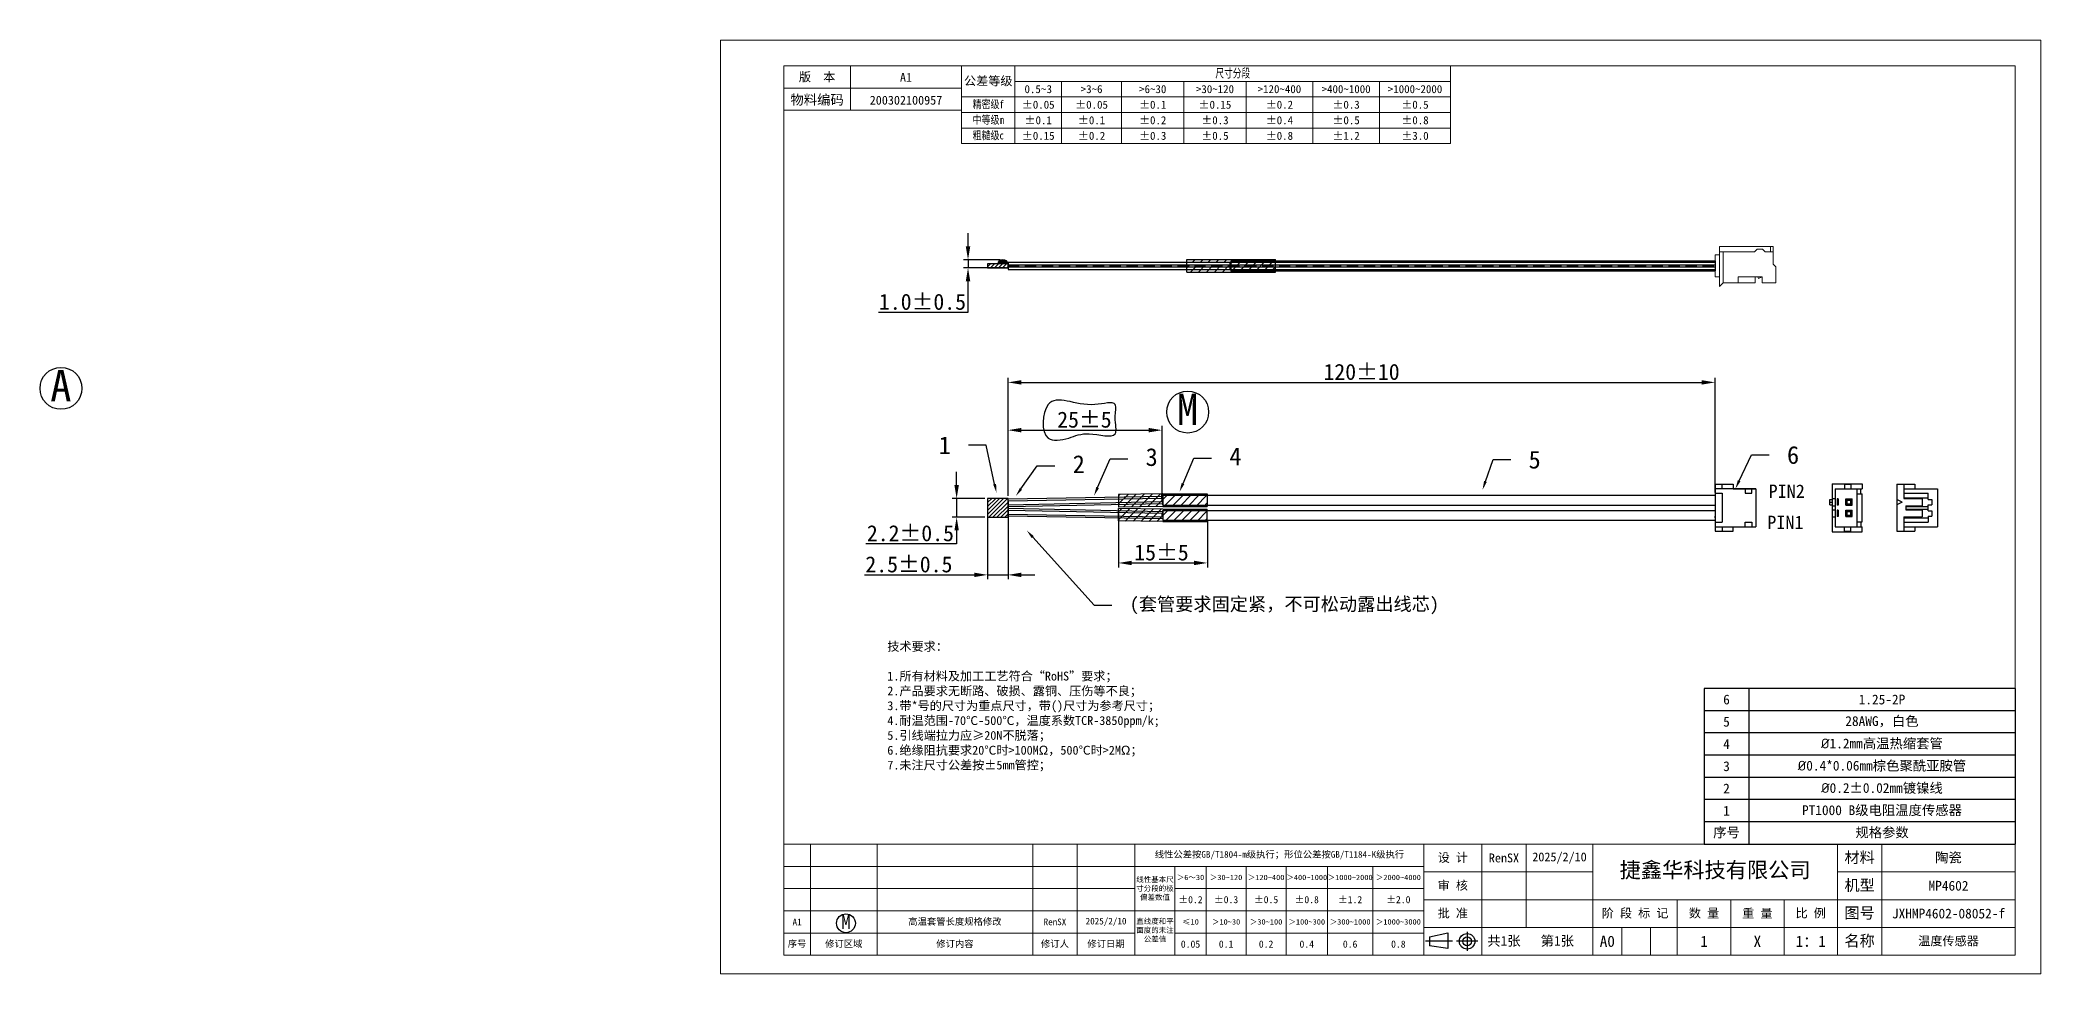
# Model space of a CAD drawing. Header units: millimetres. Extents: x -77 to 148, y 1 to 106.
import ezdxf
from ezdxf import colors
from ezdxf.entities.mleader import LeaderData, LeaderLine
from ezdxf.math import Vec2, Vec3

# ---------------------------------------------------------------- set-up
doc = ezdxf.new("R2010")
doc.units = ezdxf.units.MM
doc.header["$PDSIZE"] = -1
doc.linetypes.add('CENTERX2', pattern=[20.32, 12.7, -2.54, 2.54, -2.54])
doc.linetypes.add('HIDDEN', pattern=[1.905, 1.27, -0.635])
for name, color, linetype in [('中心线', 6, 'CENTERX2'), ('几何体', 7, 'Continuous'), ('多转折引线', 7, 'Continuous'), ('注释', 4, 'Continuous'), ('用户-虚线', 2, 'Continuous'), ('草图直线', 7, 'Continuous'), ('隐藏线', 2, 'HIDDEN')]:
    doc.layers.add(name, color=color, linetype=linetype)
doc.styles.add('SLDTEXTSTYLE0', font='', dxfattribs={"bigfont": 'bigfont'})
doc.styles.add('SLDTEXTSTYLE2', font='')
doc.styles.get("Standard").update_dxf_attribs({"font": ''})
doc.styles.get('SLDTEXTSTYLE0').set_extended_font_data('仿宋')
doc.styles.get('SLDTEXTSTYLE2').set_extended_font_data('仿宋')
doc.styles.get('Standard').set_extended_font_data('SimSun')
doc.dimstyles.new('ISO-25', dxfattribs={"dimtxt": 1.8, "dimasz": 1.5, "dimexe": 0.5, "dimexo": 0.3, "dimgap": 0.2, "dimtad": 1, "dimtoh": 1, "dimdsep": 46, "dimtxsty": 'Standard', "dimcen": 2.5, "dimadec": 0, "dimazin": 0, "dimtfac": 1, "dimtmove": 0, "dimatfit": 3, "dimfxl": 1, "dimarcsym": 0})

# ---------------------------------------------------------------- blocks, each defined once
blk = doc.blocks.new('*D44')
at = {"layer": 'Defpoints', "color": 0, "transparency": 16777216}
for p in [(30.01, 54.72), (32.31, 54.72), (32.31, 46.12)]:
    blk.add_point(p, dxfattribs=at)
at = {"layer": '多转折引线', "color": 0, "lineweight": -2, "transparency": 16777216}
for p, q in [((30.01, 54.42), (30.01, 45.62)), ((32.31, 54.42), (32.31, 45.62)), ((16.16, 46.12), (26.37, 46.12)), ((26.37, 46.12), (28.51, 46.12)), ((30.01, 46.12), (32.31, 46.12)), ((33.81, 46.12), (35.31, 46.12))]:
    blk.add_line(p, q, dxfattribs=at)
at = {"layer": '多转折引线', "color": 0, "transparency": 16777216}
for points in [[(28.51, 45.87), (28.51, 46.37), (30.01, 46.12)], [(33.81, 46.37), (33.81, 45.87), (32.31, 46.12)]]:
    blk.add_solid(points, dxfattribs=at)
at = {"layer": '多转折引线', "color": 0, "transparency": 16777216, "insert": (21.16, 47.29), "char_height": 1.8, "attachment_point": 5}
blk.add_mtext('2.5%%P0.5', dxfattribs=at)
blk = doc.blocks.new('*D45')
at = {"layer": 'Defpoints', "color": 0, "transparency": 16777216}
for p in [(30.01, 54.72), (26.53, 52.62), (30.01, 52.62)]:
    blk.add_point(p, dxfattribs=at)
at = {"layer": '多转折引线', "color": 0, "lineweight": -2, "transparency": 16777216}
for p, q in [((26.53, 56.22), (26.53, 57.72)), ((29.71, 54.72), (26.03, 54.72)), ((26.53, 54.72), (26.53, 52.62)), ((29.71, 52.62), (26.03, 52.62)), ((26.53, 49.62), (16.33, 49.62)), ((26.53, 51.12), (26.53, 49.62))]:
    blk.add_line(p, q, dxfattribs=at)
at = {"layer": '多转折引线', "color": 0, "transparency": 16777216}
for points in [[(26.28, 56.22), (26.78, 56.22), (26.53, 54.72)], [(26.78, 51.12), (26.28, 51.12), (26.53, 52.62)]]:
    blk.add_solid(points, dxfattribs=at)
at = {"layer": '多转折引线', "color": 0, "transparency": 16777216, "insert": (21.33, 50.79), "char_height": 1.8, "attachment_point": 5}
blk.add_mtext('2.2%%P0.5', dxfattribs=at)
blk = doc.blocks.new('*D46')
at = {"layer": 'Defpoints', "color": 0, "transparency": 16777216}
for p in [(31.73, 81.54), (27.81, 80.64), (32.31, 80.64)]:
    blk.add_point(p, dxfattribs=at)
at = {"layer": '多转折引线', "color": 0, "lineweight": -2, "transparency": 16777216}
for p, q in [((27.81, 83.04), (27.81, 84.54)), ((31.43, 81.54), (27.31, 81.54)), ((27.81, 81.54), (27.81, 80.64)), ((32.01, 80.64), (27.31, 80.64)), ((27.81, 75.64), (27.81, 79.14)), ((17.76, 75.64), (27.81, 75.64))]:
    blk.add_line(p, q, dxfattribs=at)
at = {"layer": '多转折引线', "color": 0, "transparency": 16777216}
for points in [[(27.56, 83.04), (28.06, 83.04), (27.81, 81.54)], [(28.06, 79.14), (27.56, 79.14), (27.81, 80.64)]]:
    blk.add_solid(points, dxfattribs=at)
at = {"layer": '多转折引线', "color": 0, "transparency": 16777216, "insert": (22.69, 76.81), "char_height": 1.8, "attachment_point": 5}
blk.add_mtext('1.0%%P0.5', dxfattribs=at)
blk = doc.blocks.new('*D43')
at = {"layer": 'Defpoints', "color": 0, "transparency": 16777216}
for p in [(49.63, 62.39), (32.31, 54.72), (49.63, 54.72)]:
    blk.add_point(p, dxfattribs=at)
at = {"layer": '多转折引线', "color": 0, "lineweight": -2, "transparency": 16777216}
for p, q in [((32.31, 55.02), (32.31, 62.89)), ((33.81, 62.39), (48.13, 62.39)), ((49.63, 55.02), (49.63, 62.89))]:
    blk.add_line(p, q, dxfattribs=at)
at = {"layer": '多转折引线', "color": 0, "transparency": 16777216}
for points in [[(33.81, 62.64), (33.81, 62.14), (32.31, 62.39)], [(48.13, 62.64), (48.13, 62.14), (49.63, 62.39)]]:
    blk.add_solid(points, dxfattribs=at)
at = {"layer": '多转折引线', "color": 0, "transparency": 16777216, "insert": (40.9, 63.56), "char_height": 1.8, "attachment_point": 5}
blk.add_mtext('25%%P5', dxfattribs=at)
blk = doc.blocks.new('*D47')
at = {"layer": 'Defpoints', "color": 0, "transparency": 16777216}
for p in [(44.73, 53.32), (54.73, 52.49), (54.73, 47.46)]:
    blk.add_point(p, dxfattribs=at)
at = {"layer": '多转折引线', "color": 0, "lineweight": -2, "transparency": 16777216}
for p, q in [((44.73, 53.02), (44.73, 46.96)), ((54.73, 52.19), (54.73, 46.96)), ((46.23, 47.46), (53.23, 47.46))]:
    blk.add_line(p, q, dxfattribs=at)
at = {"layer": '多转折引线', "color": 0, "transparency": 16777216}
for points in [[(46.23, 47.71), (46.23, 47.21), (44.73, 47.46)], [(53.23, 47.71), (53.23, 47.21), (54.73, 47.46)]]:
    blk.add_solid(points, dxfattribs=at)
at = {"layer": '多转折引线', "color": 0, "transparency": 16777216, "insert": (49.57, 48.63), "char_height": 1.8, "attachment_point": 5}
blk.add_mtext('15%%P5', dxfattribs=at)
blk = doc.blocks.new('*D48')
at = {"layer": 'Defpoints', "color": 0, "transparency": 16777216}
for p in [(111.83, 67.76), (32.31, 54.72), (111.83, 55.07)]:
    blk.add_point(p, dxfattribs=at)
at = {"layer": '多转折引线', "color": 0, "lineweight": -2, "transparency": 16777216}
for p, q in [((32.31, 55.02), (32.31, 68.26)), ((33.81, 67.76), (110.33, 67.76)), ((111.83, 55.37), (111.83, 68.26))]:
    blk.add_line(p, q, dxfattribs=at)
at = {"layer": '多转折引线', "color": 0, "transparency": 16777216}
for points in [[(33.81, 68.01), (33.81, 67.51), (32.31, 67.76)], [(110.33, 67.51), (110.33, 68.01), (111.83, 67.76)]]:
    blk.add_solid(points, dxfattribs=at)
at = {"layer": '多转折引线', "color": 0, "transparency": 16777216, "insert": (72.07, 68.93), "char_height": 1.8, "attachment_point": 5}
blk.add_mtext('120%%P10', dxfattribs=at)

msp = doc.modelspace()

# ---------------------------------------------------------------- hatches: boundary and pattern name
at = {"layer": '多转折引线'}
h = msp.add_hatch(dxfattribs=at)
h.set_pattern_fill('ANSI31', color=256, scale=0.1)
h.paths.add_polyline_path([(32.31, 54.718), (30.01, 54.718), (30.01, 52.618), (32.31, 52.618)])
h.paths.add_polyline_path([(32.31, 81.091), (30.01, 81.091), (30.01, 80.641), (32.31, 80.641)])
h = msp.add_hatch(color=256, dxfattribs=at)
h.dxf.hatch_style = 1
edge = h.paths.add_edge_path()
edge.add_ellipse((31.735, 81.091), major_axis=(-0.575, 0), ratio=0.7826087, start_angle=180, end_angle=360)
edge.add_line((31.16, 81.091), (32.31, 81.091))
h = msp.add_hatch(dxfattribs=at)
h.set_pattern_fill('ANSI31', color=256, scale=0.2)
h.set_pattern_definition([(45, (3.5201, 3.9056), (-0.449013, 0.449013), [])])
h.paths.add_polyline_path([(57.31, 81.266), (52.41, 81.266), (52.41, 80.966), (57.31, 80.966)], flags=0)
h.paths.add_polyline_path([(57.31, 81.266), (52.41, 81.266), (52.41, 80.966), (57.31, 80.966)], flags=0)
h.paths.add_polyline_path([(57.41, 81.416), (62.41, 81.416), (62.41, 81.566), (52.41, 81.566), (52.41, 80.966), (57.41, 80.966)])
h.paths.add_polyline_path([(57.31, 81.266), (52.41, 81.266), (52.41, 80.966), (57.31, 80.966)], flags=16)
h.paths.add_polyline_path([(62.41, 81.266), (57.41, 81.266), (57.41, 80.966), (62.41, 80.966)], flags=17)
h.paths.add_polyline_path([(57.31, 80.866), (52.41, 80.866), (52.41, 80.766), (57.31, 80.766)])
h.paths.add_polyline_path([(62.41, 80.866), (57.41, 80.866), (57.41, 80.766), (62.41, 80.766)])
h.paths.add_polyline_path([(62.41, 80.766), (57.41, 80.766), (57.41, 80.466), (62.41, 80.466)], flags=17)
h.paths.add_polyline_path([(57.31, 80.766), (52.41, 80.766), (52.41, 80.466), (57.31, 80.466)], flags=17)
h.paths.add_polyline_path([(57.41, 80.766), (57.31, 80.766), (57.31, 80.466), (52.41, 80.466), (52.41, 80.166), (62.41, 80.166), (62.41, 80.316), (57.41, 80.316)])
h.paths.add_polyline_path([(57.31, 80.966), (52.41, 80.966), (52.41, 80.866), (57.31, 80.866)])
h.paths.add_polyline_path([(62.41, 80.966), (57.41, 80.966), (57.41, 80.866), (62.41, 80.866)])
h.paths.add_polyline_path([(62.41, 80.466), (57.41, 80.466), (57.41, 80.316), (62.41, 80.316)], flags=17)
h.paths.add_polyline_path([(62.41, 81.416), (57.41, 81.416), (57.41, 81.266), (62.41, 81.266)], flags=17)
h = msp.add_hatch(dxfattribs=at)
h.set_pattern_fill('ANSI31', color=256, scale=0.2)
h.set_pattern_definition([(45, (-306.1012, -11.1644), (-0.4490128, 0.4490128), [])])
h.paths.add_polyline_path([(49.725, 53.217), (44.725, 53.287), (44.725, 53.087), (49.625, 53.018), (49.625, 52.818), (49.725, 52.818)])
h.paths.add_polyline_path([(49.725, 55.068), (54.725, 55.068), (54.725, 55.219), (49.722, 55.219), (44.725, 55.159), (44.725, 54.859), (49.725, 54.919)])
h.paths.add_polyline_path([(49.725, 54.919), (44.725, 54.859), (44.725, 54.659), (49.625, 54.718), (49.625, 54.518), (49.725, 54.518)])
h.paths.add_polyline_path([(49.625, 54.718), (44.725, 54.659), (44.725, 54.249), (49.625, 54.318)])
h.paths.add_polyline_path([(49.725, 54.518), (49.625, 54.518), (49.625, 54.318), (44.725, 54.249), (44.725, 54.049), (49.725, 54.119)])
h.paths.add_polyline_path([(54.725, 53.517), (49.73, 53.517), (44.725, 53.587), (44.725, 53.287), (49.725, 53.217), (49.725, 53.368), (54.725, 53.368)])
h.paths.add_polyline_path([(54.725, 55.068), (49.725, 55.068), (49.725, 54.919), (49.725, 53.968), (54.725, 53.968)])
h.paths.add_polyline_path([(54.725, 53.968), (49.725, 53.968), (49.725, 54.119), (44.725, 54.049), (44.725, 53.749), (49.73, 53.819), (54.725, 53.819)])
h.paths.add_polyline_path([(54.725, 53.368), (49.725, 53.368), (49.725, 53.217), (49.725, 52.268), (54.725, 52.268)])
h.paths.add_polyline_path([(54.725, 52.268), (49.725, 52.268), (49.725, 52.417), (44.725, 52.477), (44.725, 52.177), (49.722, 52.117), (54.725, 52.117)])
h.paths.add_polyline_path([(49.725, 52.818), (49.625, 52.818), (49.625, 52.618), (44.725, 52.677), (44.725, 52.477), (49.725, 52.417)])
h.paths.add_polyline_path([(49.625, 53.018), (44.725, 53.087), (44.725, 52.677), (49.625, 52.618), (49.625, 52.818)])

# ---------------------------------------------------------------- linework, layer by layer
at = {"lineweight": -3}
for p, q in [((111.83, 56.31), (112.643, 56.31)), ((111.83, 56.31), (111.83, 51.026)), ((112.643, 56.31), (113.862, 56.31)), ((112.643, 55.802), (112.643, 56.31)), ((113.862, 56.31), (113.862, 55.802)), ((124.999, 56.361), (124.999, 53.033)), ((124.999, 56.361), (128.377, 56.361)), ((126.391, 56.31), (126.391, 55.802)), ((126.391, 56.31), (127.103, 56.31)), ((127.103, 56.31), (127.103, 55.802)), ((128.377, 56.361), (128.377, 55.802)), ((132.26, 56.31), (133.073, 56.31)), ((133.073, 56.31), (134.292, 56.31)), ((133.073, 56.31), (133.073, 54.71)), ((134.292, 56.31), (134.292, 55.802)), ((116.402, 55.802), (111.83, 55.802)), ((111.83, 55.294), (112.643, 55.294)), ((112.643, 55.294), (112.643, 52.042)), ((113.862, 55.802), (116.402, 55.802)), ((115.222, 55.802), (115.222, 55.294)), ((115.222, 55.294), (115.972, 55.294)), ((115.972, 55.294), (115.972, 55.802)), ((116.402, 55.802), (116.402, 51.534)), ((124.745, 53.999), (124.745, 54.608)), ((124.745, 54.608), (124.999, 54.608)), ((124.745, 54.303), (124.999, 54.303)), ((124.999, 54.71), (125.355, 54.71)), ((125.355, 55.802), (125.355, 53.033)), ((125.355, 55.802), (128.377, 55.802)), ((125.659, 54.659), (125.558, 54.659)), ((125.558, 54.659), (125.558, 53.948)), ((125.659, 54.659), (125.659, 53.948)), ((126.548, 53.948), (126.548, 54.659)), ((126.548, 54.659), (127.26, 54.659)), ((126.701, 54.507), (126.548, 54.659)), ((126.701, 54.1), (126.548, 53.948)), ((126.701, 54.507), (127.107, 54.507)), ((126.701, 54.1), (126.701, 54.507)), ((126.701, 54.1), (127.107, 54.1)), ((127.107, 54.507), (127.26, 54.659)), ((127.107, 54.1), (127.107, 54.507)), ((127.107, 54.1), (127.26, 53.948)), ((127.26, 53.948), (127.26, 54.659)), ((127.818, 53.033), (127.818, 55.802)), ((127.818, 55.243), (128.377, 55.243)), ((128.21, 55.243), (128.21, 55.802)), ((128.377, 53.033), (128.377, 55.243)), ((132.869, 54.303), (132.26, 54.608)), ((132.869, 54.303), (132.26, 53.999)), ((133.073, 55.802), (136.832, 55.802)), ((133.073, 55.294), (135.816, 55.294)), ((133.073, 54.786), (135.816, 54.786)), ((133.073, 54.71), (135.105, 54.71)), ((135.105, 54.71), (135.105, 53.897)), ((135.816, 54.608), (135.816, 55.294)), ((135.816, 54.608), (136.222, 54.608)), ((136.222, 54.608), (136.222, 53.999)), ((111.83, 52.042), (112.643, 52.042)), ((115.222, 52.042), (115.972, 52.042)), ((115.222, 51.534), (115.222, 52.042)), ((115.972, 52.042), (115.972, 51.534)), ((124.745, 53.999), (124.999, 53.999)), ((124.999, 53.897), (125.355, 53.897)), ((124.999, 53.44), (125.355, 53.44)), ((124.999, 53.033), (124.999, 50.976)), ((124.999, 52.627), (125.355, 52.627)), ((125.355, 53.033), (125.355, 51.535)), ((125.659, 53.948), (125.558, 53.948)), ((125.558, 53.389), (125.558, 53.033)), ((125.659, 53.389), (125.558, 53.389)), ((125.558, 53.033), (125.558, 52.678)), ((125.659, 52.678), (125.558, 52.678)), ((125.659, 53.389), (125.659, 53.033)), ((125.659, 53.033), (125.659, 52.678)), ((126.548, 53.948), (127.26, 53.948)), ((126.701, 53.237), (126.548, 53.389)), ((126.548, 53.389), (127.26, 53.389)), ((126.548, 53.033), (126.548, 53.389)), ((126.548, 52.678), (126.548, 53.033)), ((126.701, 52.83), (126.548, 52.678)), ((126.548, 52.678), (127.26, 52.678)), ((126.701, 53.033), (126.701, 53.237)), ((126.701, 53.237), (127.107, 53.237)), ((126.701, 52.83), (126.701, 53.033)), ((126.701, 52.83), (127.107, 52.83)), ((127.107, 53.237), (127.26, 53.389)), ((127.107, 53.033), (127.107, 53.237)), ((127.107, 52.83), (127.107, 53.033)), ((127.107, 52.83), (127.26, 52.678)), ((127.26, 53.033), (127.26, 53.389)), ((127.26, 52.678), (127.26, 53.033)), ((127.818, 51.535), (127.818, 53.033)), ((127.818, 52.094), (128.377, 52.094)), ((128.21, 52.094), (128.21, 51.535)), ((128.377, 52.094), (128.377, 53.033)), ((132.26, 53.033), (132.26, 51.027)), ((133.073, 52.627), (133.073, 51.027)), ((133.073, 52.627), (135.105, 52.627)), ((133.073, 52.551), (135.816, 52.551)), ((133.073, 52.043), (135.816, 52.043)), ((133.276, 53.897), (135.105, 53.897)), ((133.276, 53.897), (133.276, 53.44)), ((133.276, 53.821), (135.816, 53.821)), ((133.276, 53.516), (135.816, 53.516)), ((133.276, 53.44), (135.105, 53.44)), ((135.105, 53.44), (135.105, 53.033)), ((135.105, 53.033), (135.105, 52.627)), ((135.816, 53.999), (136.222, 53.999)), ((135.816, 53.338), (135.816, 53.999)), ((135.816, 53.338), (136.222, 53.338)), ((135.816, 52.729), (135.816, 52.043)), ((135.816, 52.729), (136.222, 52.729)), ((136.222, 53.338), (136.222, 53.033)), ((136.222, 53.033), (136.222, 52.729)), ((136.832, 53.033), (136.832, 51.535)), ((111.83, 51.534), (116.402, 51.534)), ((111.83, 51.026), (112.643, 51.026)), ((112.643, 51.534), (112.643, 51.026)), ((112.643, 51.026), (113.862, 51.026)), ((113.862, 51.026), (113.862, 51.534)), ((124.999, 50.976), (128.377, 50.976)), ((125.355, 51.535), (128.377, 51.535)), ((126.391, 51.027), (126.391, 51.535)), ((126.391, 51.027), (127.103, 51.027)), ((127.103, 51.027), (127.103, 51.535)), ((128.377, 50.976), (128.377, 51.535)), ((132.26, 51.027), (133.073, 51.027)), ((133.073, 51.535), (136.832, 51.535)), ((133.073, 51.027), (134.292, 51.027)), ((134.292, 51.535), (134.292, 51.027))]:
    msp.add_line(p, q, dxfattribs=at)
at = {"color": 0, "lineweight": -3}
for p, q in [((132.26, 56.31), (132.26, 53.033)), ((136.832, 55.802), (136.832, 53.033))]:
    msp.add_line(p, q, dxfattribs=at)
at = {"color": 18, "lineweight": 20, "true_color": 0x030000}
for p, q in [((46.586, 15.851), (7.086, 15.851)), ((10.086, 15.851), (10.086, 3.351)), ((17.586, 15.851), (17.586, 3.351)), ((35.086, 15.851), (35.086, 3.351)), ((40.086, 15.851), (40.086, 3.351)), ((46.586, 15.851), (79.086, 15.851)), ((7.086, 15.351), (7.086, 3.351)), ((46.586, 13.351), (79.086, 13.351)), ((51.086, 10.851), (79.086, 10.851)), ((46.586, 8.351), (79.086, 8.351)), ((51.086, 5.851), (79.086, 5.851)), ((7.086, 3.351), (47.086, 3.351)), ((46.586, 3.351), (79.086, 3.351))]:
    msp.add_line(p, q, dxfattribs=at)
at = {"layer": '中心线'}
for p, q in [((82.281, 4.922), (79.279, 4.922)), ((85.156, 4.922), (82.74, 4.922)), ((83.948, 5.972), (83.948, 3.836))]:
    msp.add_line(p, q, dxfattribs=at)
at = {"layer": '几何体', "lineweight": 0}
for p, q in [((111.83, 82.091), (111.83, 79.641)), ((112.33, 82.091), (111.83, 82.091)), ((112.33, 83.041), (118.08, 83.041)), ((112.33, 82.441), (112.33, 83.041)), ((112.33, 82.091), (112.33, 82.441)), ((112.33, 82.441), (112.73, 82.441)), ((112.33, 79.641), (112.33, 82.091)), ((112.73, 78.941), (112.73, 82.441)), ((112.73, 82.441), (116.28, 82.441)), ((116.58, 82.741), (116.28, 82.441)), ((117.18, 82.741), (116.58, 82.741)), ((117.48, 82.441), (117.18, 82.741)), ((117.48, 82.441), (118.38, 82.441)), ((118.08, 82.441), (118.08, 83.041)), ((118.08, 83.041), (118.38, 83.041)), ((118.38, 82.441), (118.38, 83.041)), ((118.38, 82.441), (118.38, 81.041)), ((118.38, 81.041), (118.68, 80.741)), ((111.83, 79.641), (112.33, 79.641)), ((112.33, 78.541), (112.33, 79.641)), ((112.73, 78.941), (112.33, 78.541)), ((114.43, 78.941), (112.73, 78.941)), ((117.13, 79.641), (114.43, 79.641)), ((114.43, 79.641), (114.43, 78.941)), ((116.33, 78.941), (114.43, 78.941)), ((116.33, 79.641), (116.33, 78.941)), ((116.707, 79.456), (116.63, 79.641)), ((117.13, 79.634), (116.707, 79.456)), ((117.13, 78.941), (117.13, 79.641)), ((118.68, 78.941), (117.13, 78.941)), ((118.68, 80.741), (118.68, 78.941))]:
    msp.add_line(p, q, dxfattribs=at)
at = {"layer": '多转折引线'}
for p, q in [((32.31, 81.091), (30.01, 81.091)), ((32.31, 81.266), (32.31, 80.466)), ((32.31, 81.266), (57.31, 81.266)), ((52.41, 80.166), (52.41, 81.566)), ((52.41, 81.566), (62.41, 81.566)), ((57.31, 80.466), (57.31, 81.266)), ((57.41, 81.416), (111.83, 81.416)), ((57.41, 80.316), (57.41, 81.416)), ((57.41, 81.266), (111.83, 81.266)), ((62.41, 80.166), (62.41, 81.566)), ((111.83, 81.416), (111.83, 80.316)), ((32.31, 80.966), (111.83, 80.966)), ((32.31, 80.766), (111.83, 80.766)), ((32.31, 80.466), (57.31, 80.466)), ((52.41, 80.166), (62.41, 80.166)), ((57.41, 80.466), (111.83, 80.466)), ((57.41, 80.316), (111.83, 80.316)), ((49.725, 54.919), (32.308, 54.618)), ((49.625, 54.718), (32.31, 54.418)), ((32.31, 54.468), (32.31, 53.968)), ((32.31, 54.418), (32.31, 53.918)), ((49.625, 54.318), (32.31, 53.968)), ((49.725, 54.119), (32.313, 53.768)), ((49.722, 55.219), (44.725, 55.159)), ((44.725, 55.159), (44.725, 53.749)), ((49.625, 54.718), (49.625, 55.218)), ((49.625, 54.718), (49.625, 54.318)), ((49.725, 54.518), (49.625, 54.518)), ((49.722, 55.219), (54.725, 55.219)), ((49.725, 55.068), (49.725, 55.219)), ((49.725, 55.068), (111.83, 55.068)), ((49.725, 55.068), (49.725, 53.968)), ((49.725, 53.968), (49.725, 54.518)), ((54.725, 55.219), (54.725, 53.819)), ((111.83, 54.768), (111.83, 54.568)), ((111.83, 54.668), (111.83, 52.668)), ((49.725, 52.417), (32.308, 52.718)), ((32.31, 53.368), (32.31, 52.868)), ((49.625, 53.018), (32.31, 53.368)), ((32.31, 53.318), (32.31, 52.918)), ((49.625, 52.618), (32.31, 52.918)), ((49.725, 53.217), (32.313, 53.568)), ((49.73, 53.819), (44.725, 53.749)), ((49.73, 53.517), (44.725, 53.587)), ((44.725, 52.177), (44.725, 53.587)), ((49.722, 52.117), (44.725, 52.177)), ((49.625, 53.018), (49.625, 52.618)), ((49.625, 53.018), (49.625, 52.618)), ((49.625, 52.818), (49.725, 52.818)), ((49.722, 52.117), (54.725, 52.117)), ((49.725, 53.968), (111.83, 53.968)), ((49.725, 53.368), (111.83, 53.368)), ((49.725, 53.368), (49.725, 52.268)), ((49.725, 52.818), (49.725, 53.368)), ((49.725, 53.368), (49.725, 52.268)), ((49.725, 52.268), (111.83, 52.268)), ((49.73, 53.819), (54.725, 53.819)), ((49.73, 53.517), (54.725, 53.517)), ((54.725, 52.117), (54.725, 53.517)), ((111.83, 52.518), (111.83, 52.718)), ((145.586, 33.351), (145.586, 15.851)), ((110.617, 15.851), (145.586, 15.851))]:
    msp.add_line(p, q, dxfattribs=at)
msp.add_lwpolyline([(30.01, 81.091), (30.01, 80.641), (32.31, 80.641), (32.31, 81.091)], dxfattribs=at)
msp.add_lwpolyline([(30.01, 52.618), (32.31, 52.618), (32.31, 54.718), (30.01, 54.718)], close=True, dxfattribs=at)
for centre, radius in [((-74.203, 67.09), 2.358), ((52.516, 64.427), 2.358), ((14.084, 6.949), 1.061)]:
    msp.add_circle(centre, radius, dxfattribs=at)
msp.add_ellipse((31.735, 81.091), major_axis=(-0.575, 0), ratio=0.7826087, start_param=3.1415927, end_param=6.2831853, dxfattribs=at)
msp.add_spline([(39.164, 61.491), (36.822, 61.491), (36.822, 65.26), (42.086, 65.26), (44.366, 65.26), (44.366, 63.81), (44.366, 61.988), (41.423, 61.988), (39.164, 61.491)], degree=3, dxfattribs=at)
at = {"layer": '注释', "color": 0}
for p, q in [((110.617, 33.351), (110.617, 15.851)), ((145.617, 33.351), (110.617, 33.351)), ((115.617, 33.351), (115.617, 15.851)), ((145.617, 30.851), (110.617, 30.851)), ((145.617, 28.351), (110.617, 28.351)), ((145.617, 25.851), (110.617, 25.851)), ((145.617, 23.351), (110.617, 23.351)), ((145.617, 20.851), (110.617, 20.851)), ((145.617, 18.351), (110.617, 18.351))]:
    msp.add_line(p, q, dxfattribs=at)
at = {"layer": '注释', "color": 250, "lineweight": 15, "true_color": 0x171823}
for p, q in [((54.586, 13.351), (54.586, 3.351)), ((59.086, 3.351), (59.086, 13.351)), ((63.586, 3.351), (63.586, 13.351)), ((68.236, 3.351), (68.236, 13.351)), ((73.336, 13.351), (73.336, 3.351))]:
    msp.add_line(p, q, dxfattribs=at)
at = {"layer": '用户-虚线', "lineweight": 0}
msp.add_lwpolyline([(148.486, 1.251), (-0.015, 1.251), (-0.015, 106.251), (148.486, 106.251), (148.486, 1.251)], dxfattribs=at)
at = {"layer": '草图直线', "color": 18, "lineweight": 20, "true_color": 0x030000}
for p, q in [((7.086, 103.351), (145.586, 103.351)), ((7.086, 103.351), (7.086, 3.351)), ((27.086, 103.351), (7.086, 103.351)), ((7.086, 98.351), (7.086, 103.351)), ((24.082, 103.351), (78.586, 103.351)), ((24.082, 103.351), (29.921, 103.351)), ((27.086, 103.351), (27.086, 98.351)), ((82.086, 103.351), (27.086, 103.351)), ((27.086, 103.351), (27.086, 94.601)), ((33.086, 103.351), (33.086, 94.601)), ((82.086, 101.601), (33.086, 101.601)), ((38.336, 101.601), (38.336, 94.601)), ((45.086, 94.601), (45.086, 101.601)), ((52.086, 94.601), (52.086, 101.601)), ((59.086, 94.601), (59.086, 101.601)), ((66.586, 94.601), (66.586, 101.601)), ((74.086, 94.601), (74.086, 101.601)), ((82.086, 94.601), (82.086, 103.351)), ((145.586, 103.351), (145.586, 3.351)), ((27.086, 100.851), (7.086, 100.851)), ((82.086, 99.851), (27.086, 99.851)), ((27.086, 98.351), (7.086, 98.351)), ((82.086, 98.101), (27.086, 98.101)), ((82.086, 96.351), (27.086, 96.351)), ((82.086, 94.601), (27.086, 94.601)), ((46.586, 3.351), (46.586, 15.851)), ((79.086, 15.851), (79.086, 3.351)), ((79.086, 15.851), (98.086, 15.851)), ((79.086, 15.851), (79.086, 3.351)), ((85.586, 15.851), (85.586, 3.351)), ((98.086, 15.851), (98.086, 3.351)), ((98.086, 15.851), (125.586, 15.851)), ((98.086, 15.851), (98.086, 3.351)), ((125.586, 15.851), (145.586, 15.851)), ((125.586, 15.851), (125.586, 3.351)), ((125.586, 15.851), (125.586, 3.351)), ((130.586, 15.851), (130.586, 3.351)), ((145.586, 15.851), (145.586, 3.351)), ((145.586, 15.351), (145.586, 3.351)), ((79.086, 12.726), (98.086, 12.726)), ((79.086, 9.601), (98.086, 9.601)), ((98.086, 9.601), (125.586, 9.601)), ((79.086, 6.476), (98.086, 6.476)), ((7.086, 3.351), (145.586, 3.351)), ((79.086, 3.351), (98.086, 3.351)), ((98.086, 3.351), (125.586, 3.351)), ((125.586, 3.351), (145.586, 3.351)), ((145.586, 3.351), (130.297, 3.351))]:
    msp.add_line(p, q, dxfattribs=at)
at = {"layer": '草图直线', "color": 250, "lineweight": 15, "true_color": 0x171823}
for p, q in [((14.586, 98.351), (14.586, 103.351)), ((90.586, 15.851), (90.586, 6.476)), ((46.586, 13.351), (7.086, 13.351)), ((51.086, 3.351), (51.086, 13.351)), ((125.586, 12.726), (145.586, 12.726)), ((46.586, 10.851), (7.086, 10.851)), ((107.586, 3.351), (107.586, 9.601)), ((113.586, 9.601), (113.586, 3.351)), ((119.586, 9.601), (119.586, 3.351)), ((125.586, 9.601), (145.586, 9.601)), ((46.586, 8.351), (7.086, 8.351)), ((46.586, 5.851), (7.086, 5.851)), ((125.586, 6.476), (98.086, 6.476)), ((101.336, 3.351), (101.336, 6.476)), ((104.586, 6.476), (104.586, 3.351)), ((125.586, 6.476), (145.586, 6.476))]:
    msp.add_line(p, q, dxfattribs=at)
at = {"layer": '草图直线'}
for p, q in [((79.719, 5.43), (81.772, 5.872)), ((79.719, 5.43), (79.719, 4.415)), ((81.772, 5.872), (81.772, 4.124)), ((81.772, 4.124), (79.719, 4.415))]:
    msp.add_line(p, q, dxfattribs=at)
at = {"layer": '草图直线', "color": 250, "lineweight": 13, "true_color": 0x171823}
msp.add_line((15.386, 3.351), (47.086, 3.351), dxfattribs=at)
at = {"layer": '草图直线'}
for radius in [0.875, 0.5]:
    msp.add_circle((83.948, 4.922), radius, dxfattribs=at)
at = {"layer": '隐藏线'}
msp.add_line((32.31, 80.866), (111.83, 80.866), dxfattribs=at)

# ---------------------------------------------------------------- texts
at = {"layer": '多转折引线'}
for tag, p, height in [('A', (-75.41, 65.641), 3.5), ('M', (51.309, 62.979), 3.5), ('M', (13.541, 6.297), 1.575)]:
    msp.add_attdef(tag, p, '', height=height, dxfattribs=at)
at = {"layer": '注释', "color": 0, "style": 'SLDTEXTSTYLE0'}
for s, insert, char_height, attachment_point in [('{\\fSimSun|b0|i0|c134|p2;版  本}', (10.836, 102.057), 1, 5), ('{\\fSimSun|b0|i0|c134|p2;A1}', (20.836, 102.057), 1, 5), ('{\\fSimHei|b0|i0|c134|p49;公差等级}', (30.086, 101.601), 1, 5), ('{\\fSimHei|b0|i0|c134|p49;\\W0.7;尺寸分段}', (57.586, 102.476), 1, 5), ('{\\fSimSun|b0|i0|c134|p2;物料编码}', (10.836, 99.478), 1.1, 5), ('{\\fSimSun|b0|i0|c134|p2;200302100957}', (20.836, 99.478), 1, 5), ('{\\fSimHei|b0|i0|c134|p49;\\W0.8;精密级f}', (30.086, 98.976), 0.9, 5), ('{\\fSimHei|b0|i0|c134|p49;%%P0.05}', (35.711, 98.976), 0.9, 5), ('{\\fSimHei|b0|i0|c134|p49;0.5\\T1.05;~\\T1;3}', (35.711, 100.726), 0.9, 5), ('{\\fSimHei|b0|i0|c134|p49;%%P0.05}', (41.711, 98.976), 0.9, 5), ('{\\fSimHei|b0|i0|c134|p49;>3~6}', (41.711, 100.726), 0.9, 5), ('{\\fSimHei|b0|i0|c134|p49;>6~30}', (48.586, 100.726), 0.9, 5), ('{\\fSimHei|b0|i0|c134|p49;%%P0.1}', (48.586, 98.976), 0.9, 5), ('{\\fSimHei|b0|i0|c134|p49;>30~120}', (55.586, 100.726), 0.9, 5), ('{\\fSimHei|b0|i0|c134|p49;%%P0.15}', (55.586, 98.976), 0.9, 5), ('{\\fSimHei|b0|i0|c134|p49;>120~400}', (62.836, 100.726), 0.9, 5), ('{\\fSimHei|b0|i0|c134|p49;%%P0.2}', (62.836, 98.976), 0.9, 5), ('{\\fSimHei|b0|i0|c134|p49;>400~1000}', (70.336, 100.726), 0.9, 5), ('{\\fSimHei|b0|i0|c134|p49;%%P0.3}', (70.336, 98.976), 0.9, 5), ('{\\fSimHei|b0|i0|c134|p49;>1000~2000}', (78.086, 100.726), 0.9, 5), ('{\\fSimHei|b0|i0|c134|p49;%%P0.5}', (78.086, 98.976), 0.9, 5), ('{\\fSimHei|b0|i0|c134|p49;\\W0.8;中等级m}', (30.086, 97.226), 0.9, 5), ('{\\fSimHei|b0|i0|c134|p49;%%P0.1}', (35.711, 97.226), 0.9, 5), ('{\\fSimHei|b0|i0|c134|p49;%%P0.1}', (41.711, 97.226), 0.9, 5), ('{\\fSimHei|b0|i0|c134|p49;%%P0.2}', (48.586, 97.226), 0.9, 5), ('{\\fSimHei|b0|i0|c134|p49;%%P0.3}', (55.586, 97.226), 0.9, 5), ('{\\fSimHei|b0|i0|c134|p49;%%P0.4}', (62.836, 97.226), 0.9, 5), ('{\\fSimHei|b0|i0|c134|p49;%%P0.5}', (70.336, 97.226), 0.9, 5), ('{\\fSimHei|b0|i0|c134|p49;%%P0.8}', (78.086, 97.226), 0.9, 5), ('{\\fSimHei|b0|i0|c134|p49;\\W0.8;粗糙级c}', (30.086, 95.476), 0.9, 5), ('{\\fSimHei|b0|i0|c134|p49;%%P0.15}', (35.711, 95.476), 0.9, 5), ('{\\fSimHei|b0|i0|c134|p49;%%P0.2}', (41.711, 95.476), 0.9, 5), ('{\\fSimHei|b0|i0|c134|p49;%%P0.3}', (48.586, 95.476), 0.9, 5), ('{\\fSimHei|b0|i0|c134|p49;%%P0.5}', (55.586, 95.476), 0.9, 5), ('{\\fSimHei|b0|i0|c134|p49;%%P0.8}', (62.836, 95.476), 0.9, 5), ('{\\fSimHei|b0|i0|c134|p49;%%P1.2}', (70.336, 95.476), 0.9, 5), ('{\\fSimHei|b0|i0|c134|p49;%%P3.0}', (78.086, 95.476), 0.9, 5), ('{\\fNSimSun|b0|i0|c134|p49;PIN2}', (119.885, 55.528), 1.5, 5), ('{\\fNSimSun|b0|i0|c134|p49;PIN1}', (119.739, 52.021), 1.5, 5), ('{\\fSimSun|b1|i0|c134|p2;技术要求：\\P\\P1.所有材料及加工工艺符合“RoHS”要求；\\P2.产品要求无断路、破损、露铜、压伤等不良；\\P3.带*号的尺寸为重点尺寸，带()尺寸为参考尺寸；\\P4.耐温范围-70℃-500℃，温度系数TCR-3850ppm/k;\\P5.引线端拉力应≥20N不脱落；\\P6.绝缘阻抗要求20℃时>100M\\fISOCPEUR|b1|i0|c134|p34;Ω\\fSimSun|b1|i0|c134|p2;，500℃时>2M\\fISOCPEUR|b1|i0|c134|p34;Ω\\fSimSun|b1|i0|c134|p2;；\\P7.未注尺寸公差按%%P5mm管控；}', (18.733, 38.577), 1, 1), ('{\\fNSimSun|b0|i0|c134|p49;6}', (113.117, 32.101), 1.1, 5), ('{\\fNSimSun|b0|i0|c134|p49;1.25-2P}', (130.601, 32.101), 1.1, 5), ('{\\fNSimSun|b0|i0|c134|p49;5}', (113.117, 29.601), 1.1, 5), ('{\\fNSimSun|b0|i0|c134|p49;28AWG，白色}', (130.601, 29.601), 1.1, 5), ('{\\fNSimSun|b0|i0|c134|p49;4}', (113.117, 27.101), 1.1, 5), ('{\\fISOCPEUR|b0|i0|c134|p34;%%C\\fNSimSun|b0|i0|c134|p49;1.2mm高温热缩套管}', (130.601, 27.101), 1.1, 5), ('{\\fNSimSun|b0|i0|c134|p49;3}', (113.117, 24.601), 1.1, 5), ('{\\fISOCPEUR|b0|i0|c134|p34;%%C\\fNSimSun|b0|i0|c134|p49;0.4*0.06mm棕色聚酰亚胺管}', (130.601, 24.601), 1.1, 5), ('{\\fNSimSun|b0|i0|c134|p49;2}', (113.117, 22.101), 1.1, 5), ('{\\fISOCPEUR|b0|i0|c134|p34;%%C\\fNSimSun|b0|i0|c134|p49;0.2%%P0.02mm镀镍线}', (130.601, 22.101), 1.1, 5), ('{\\fNSimSun|b0|i0|c134|p49;PT1000 B级电阻温度传感器}', (130.601, 19.601), 1.1, 5), ('{\\fNSimSun|b0|i0|c134|p49;1}', (113.117, 19.601), 1.1, 5), ('{\\fNSimSun|b0|i0|c134|p49;序号}', (113.117, 17.101), 1.1, 5), ('{\\fNSimSun|b0|i0|c134|p49;规格参数}', (130.617, 17.101), 1.1, 5), ('{\\fSimSun|b0|i0|c134|p2;线性公差按GB/T1804-m级执行；形位公差按GB/T1184-K级执行}', (62.836, 14.601), 0.75, 5), ('{\\fSimHei|b1|i0|c134|p49;\\C18;\\c3;设 计}', (82.336, 14.288), 1, 5), ('{\\fNSimSun|b0|i0|c134|p49;RenSX}', (88.086, 14.288), 1, 5), ('{\\fNSimSun|b0|i0|c134|p49;2025/2/10}', (94.336, 14.288), 1, 5), ('\\pxsm1;{\\fSimSun|b1|i0|c134|p2;捷鑫华科技有限公司}', (111.836, 12.851), 1.75, 5), ('{\\fSimSun|b0|i0|c134|p2;陶瓷}', (138.086, 14.288), 1.1, 5), ('{\\fSimSun|b1|i0|c134|p2;线性基本尺\\P寸分段的极\\P偏差数值}', (48.836, 10.84), 0.6, 5), ('{\\fSimHei|b0|i0|c134|p49;＞6～30}', (52.836, 12.101), 0.6, 5), ('{\\fSimHei|b0|i0|c134|p49;＞30~120}', (56.836, 12.101), 0.6, 5), ('{\\fSimHei|b0|i0|c134|p49;＞120~400}', (61.336, 12.101), 0.6, 5), ('{\\fSimHei|b0|i0|c134|p49;＞400~1000}', (65.911, 12.101), 0.6, 5), ('{\\fSimHei|b0|i0|c134|p49;＞1000~2000}', (70.786, 12.101), 0.6, 5), ('{\\fSimHei|b0|i0|c134|p49;＞2000~4000}', (76.211, 12.101), 0.6, 5), ('{\\fSimHei|b1|i0|c134|p49;\\C18;\\c3;审 核}', (82.336, 11.163), 1, 5), ('{\\fSimSun|b0|i0|c134|p2;MP4602}', (138.086, 11.163), 1.1, 5), ('{\\fSimHei|b0|i0|c134|p49;±0.2}', (52.836, 9.601), 0.8, 5), ('{\\fSimHei|b0|i0|c134|p49;±0.3}', (56.836, 9.601), 0.8, 5), ('{\\fSimHei|b0|i0|c134|p49;±0.5}', (61.336, 9.601), 0.8, 5), ('{\\fSimHei|b0|i0|c134|p49;±0.8}', (65.911, 9.601), 0.8, 5), ('{\\fSimHei|b0|i0|c134|p49;±1.2}', (70.786, 9.601), 0.8, 5), ('{\\fSimHei|b0|i0|c134|p49;±2.0}', (76.211, 9.601), 0.8, 5), ('{\\fSimSun|b0|i0|c134|p2;A1}', (8.586, 7.101), 0.75, 5), ('{\\fSimSun|b0|i0|c134|p2;高温套管长度规格修改}', (26.336, 7.101), 0.75, 5), ('{\\fSimSun|b0|i0|c134|p2;RenSX}', (37.586, 7.101), 0.75, 5), ('{\\fSimSun|b0|i0|c134|p2;\\C7;2025/2/10}', (43.336, 7.101), 0.75, 5), ('{\\fSimSun|b1|i0|c134|p2;直线度和平\\P面度的未注\\P公差值}', (48.836, 6.145), 0.6, 5), ('{\\fSimHei|b0|i0|c134|p49;≤10}', (52.836, 7.101), 0.6, 5), ('{\\fSimHei|b0|i0|c134|p49;＞10~30}', (56.836, 7.101), 0.6, 5), ('{\\fSimHei|b0|i0|c134|p49;＞30~100}', (61.336, 7.101), 0.6, 5), ('{\\fSimHei|b0|i0|c134|p49;＞100~300}', (65.911, 7.101), 0.6, 5), ('{\\fSimHei|b0|i0|c134|p49;＞300~1000}', (70.786, 7.101), 0.6, 5), ('{\\fSimHei|b0|i0|c134|p49;＞1000~3000}', (76.211, 7.101), 0.6, 5), ('{\\fSimHei|b1|i0|c134|p49;\\C18;\\c3;批 准}', (82.336, 8.038), 1, 5), ('{\\fSimSun|b0|i0|c134|p2;JXHMP4602-08052-f}', (138.086, 8.038), 1.1, 5), ('{\\fSimSun|b0|i0|c134|p2;序号}', (8.586, 4.601), 0.75, 5), ('{\\fSimSun|b0|i0|c134|p2;修订区域}', (13.836, 4.601), 0.75, 5), ('{\\fSimSun|b0|i0|c134|p2;修订内容}', (26.336, 4.601), 0.75, 5), ('{\\fSimSun|b0|i0|c134|p2;修订人}', (37.586, 4.601), 0.75, 5), ('{\\fSimSun|b0|i0|c134|p2;修订日期}', (43.336, 4.601), 0.75, 5), ('{\\fSimHei|b0|i0|c134|p49;0.05}', (52.836, 4.601), 0.8, 5), ('{\\fSimHei|b0|i0|c134|p49;0.1}', (56.836, 4.601), 0.8, 5), ('{\\fSimHei|b0|i0|c134|p49;0.2}', (61.336, 4.601), 0.8, 5), ('{\\fSimHei|b0|i0|c134|p49;0.4}', (65.911, 4.601), 0.8, 5), ('{\\fSimHei|b0|i0|c134|p49;0.6}', (70.786, 4.601), 0.8, 5), ('{\\fSimHei|b0|i0|c134|p49;0.8}', (76.211, 4.601), 0.8, 5), ('{\\fSimSun|b0|i0|c134|p2;温度传感器}', (138.086, 4.913), 1, 5)]:
    msp.add_mtext(s, dxfattribs=dict(at, insert=insert, char_height=char_height, attachment_point=attachment_point))
at = {"layer": '注释', "attachment_point": 5}
for s, insert, char_height, style in [('{\\fSimSun|b0|i0|c134|p2;\\C0;材料}', (128.086, 14.288), 1.25, 'SLDTEXTSTYLE0'), ('{\\fSimSun|b0|i0|c134|p2;\\C0;机型}', (128.086, 11.163), 1.25, 'SLDTEXTSTYLE0'), ('{\\fSimHei|b0|i0|c134|p49;\\C0;阶 段 标 记}', (102.836, 8.038), 1, 'SLDTEXTSTYLE0'), ('{\\fSimHei|b0|i0|c134|p49;\\C0;数 量}', (110.586, 8.038), 1, 'SLDTEXTSTYLE2'), ('{\\fSimHei|b0|i0|c134|p49;\\C0;重 量}', (116.586, 8.038), 1, 'SLDTEXTSTYLE2'), ('{\\fSimHei|b0|i0|c134|p49;\\C0;比 例}', (122.586, 8.038), 1, 'SLDTEXTSTYLE2'), ('{\\fSimSun|b0|i0|c134|p2;\\C0;图号}', (128.086, 8.038), 1.25, 'SLDTEXTSTYLE0'), ('{\\fSimHei|b0|i0|c134|p49;\\C0;共1张}', (88.086, 4.913), 1.1, 'SLDTEXTSTYLE0'), ('{\\fSimHei|b0|i0|c134|p49;\\C0;第1张}', (94.086, 4.913), 1.1, 'SLDTEXTSTYLE0'), ('{\\fSimSun|b0|i0|c134|p2;\\C0;A0}', (99.711, 4.913), 1.25, 'SLDTEXTSTYLE2'), ('{\\fSimSun|b0|i0|c134|p2;\\C0;1}', (110.586, 4.913), 1.25, 'SLDTEXTSTYLE2'), ('{\\fSimSun|b0|i0|c134|p2;\\C0;X}', (116.586, 4.913), 1.25, 'SLDTEXTSTYLE2'), ('{\\fSimSun|b0|i0|c134|p2;\\C0;1：1}', (122.586, 4.913), 1.25, 'SLDTEXTSTYLE2'), ('{\\fSimSun|b0|i0|c134|p2;\\C7;名称}', (128.086, 4.913), 1.25, 'SLDTEXTSTYLE0')]:
    msp.add_mtext(s, dxfattribs=dict(at, insert=insert, char_height=char_height, style=style))

# ---------------------------------------------------------------- dimensions: what is measured, and where the dimension line sits
at = {"layer": '多转折引线'}
dim = msp.add_linear_dim(base=(27.808, 80.641), p1=(31.735, 81.541), p2=(32.31, 80.641), angle=90, text='1.0%%P0.5', dimstyle='ISO-25', override={"dimtxsty": 'Standard'}, dxfattribs=at)
dim.commit()
dim.dimension.update_dxf_attribs({"geometry": '*D46', "text_midpoint": (22.685, 75.641), "dimtype": 160})
dim = msp.add_linear_dim(base=(111.83, 67.756), p1=(32.31, 54.718), p2=(111.83, 55.068), text='120%%P10', dimstyle='ISO-25', override={"dimtxsty": 'Standard'}, dxfattribs=at)
dim.commit()
dim.dimension.update_dxf_attribs({"geometry": '*D48', "text_midpoint": (72.07, 68.926)})
for base, p1, p2, text, picture, middle in [((49.625, 62.392), (32.31, 54.718), (49.625, 54.718), '25%%P5', '*D43', (40.896, 62.392)), ((54.725, 47.464), (44.725, 53.318), (54.725, 52.486), '15%%P5', '*D47', (49.566, 47.464))]:
    dim = msp.add_linear_dim(base=base, p1=p1, p2=p2, text=text, dimstyle='ISO-25', dxfattribs=at)
    dim.commit()
    dim.dimension.update_dxf_attribs({"geometry": picture, "text_midpoint": middle, "dimtype": 160})
dim = msp.add_linear_dim(base=(26.532, 52.618), p1=(30.01, 54.718), p2=(30.01, 52.618), angle=90, text='2.2%%P0.5', dimstyle='ISO-25', override={"dimtxsty": 'Standard'}, dxfattribs=at)
dim.commit()
dim.dimension.update_dxf_attribs({"geometry": '*D45', "text_midpoint": (21.329, 50.789)})
dim = msp.add_linear_dim(base=(32.31, 46.119), p1=(30.01, 54.718), p2=(32.31, 54.718), text='2.5%%P0.5', dimstyle='ISO-25', override={"dimtxsty": 'Standard'}, dxfattribs=at)
dim.commit()
dim.dimension.update_dxf_attribs({"geometry": '*D44', "text_midpoint": (21.164, 46.119), "dimtype": 160})

# ---------------------------------------------------------------- leaders
ml = msp.add_multileader_mtext('Standard', dxfattribs=at)
ml.set_content('1', color=256)
ml.set_leader_properties()
ml.build(insert=Vec2(0, 0))
ml.multileader.update_dxf_attribs({"dogleg_length": 2, "arrow_head_size": 1})
ctx = ml.context
ctx.base_point, ctx.char_height, ctx.arrow_head_size, ctx.plane_origin = Vec3(23.052, 60.695), 2, 1, Vec3(31.017, 55.334)
ctx.text_align_type = 2
notes = []
notes.append((ctx, [(0, (1, 1, 0), (29.868, 60.695), (-1, 0), 2, [(0, [(31.017, 55.334)], 0, [])])]))
ctx.mtext.insert, ctx.mtext.alignment, ctx.mtext.flow_direction = Vec3(25.868, 61.695), 3, 5
ml = msp.add_multileader_mtext('Standard', dxfattribs=at)
ml.set_content('2', color=256)
ml.set_leader_properties()
ml.build(insert=Vec2(0, 0))
ml.multileader.update_dxf_attribs({"dogleg_length": 2, "arrow_head_size": 1})
ctx = ml.context
ctx.base_point, ctx.char_height, ctx.arrow_head_size, ctx.plane_origin = Vec3(37.584, 58.367), 2, 1, Vec3(33.629, 52.47)
notes.append((ctx, [(0, (1, 1, 0), (35.584, 58.367), (1, 0), 2, [(0, [(33.183, 54.967)], 0, [])])]))
ctx.mtext.insert, ctx.mtext.flow_direction = Vec3(39.584, 59.568), 5
ml = msp.add_multileader_mtext('Standard', dxfattribs=at)
ml.set_content('3', color=256)
ml.set_leader_properties()
ml.build(insert=Vec2(0, 0))
ml.multileader.update_dxf_attribs({"dogleg_length": 2, "arrow_head_size": 1})
ctx = ml.context
ctx.base_point, ctx.char_height, ctx.arrow_head_size, ctx.plane_origin = Vec3(45.786, 59.167), 2, 1, Vec3(44.209, 52.117)
notes.append((ctx, [(0, (1, 1, 0), (43.786, 59.167), (1, 0), 2, [(0, [(41.985, 55.017)], 0, [])])]))
ctx.mtext.insert, ctx.mtext.flow_direction = Vec3(47.786, 60.368), 5
ml = msp.add_multileader_mtext('Standard', dxfattribs=at)
ml.set_content('4', color=256)
ml.set_leader_properties()
ml.build(insert=Vec2(0, 0))
ml.multileader.update_dxf_attribs({"dogleg_length": 2, "arrow_head_size": 1})
ctx = ml.context
ctx.base_point, ctx.char_height, ctx.arrow_head_size, ctx.plane_origin = Vec3(55.209, 59.25), 2, 1, Vec3(49.603, 51.965)
notes.append((ctx, [(0, (1, 1, 0), (53.209, 59.25), (1, 0), 2, [(0, [(51.601, 55.467)], 0, [])])]))
ctx.mtext.insert, ctx.mtext.flow_direction = Vec3(57.209, 60.451), 5
ml = msp.add_multileader_mtext('Standard', dxfattribs=at)
ml.set_content('5', color=256)
ml.set_leader_properties()
ml.build(insert=Vec2(0, 0))
ml.multileader.update_dxf_attribs({"dogleg_length": 2, "arrow_head_size": 1})
ctx = ml.context
ctx.base_point, ctx.char_height, ctx.arrow_head_size, ctx.plane_origin = Vec3(88.858, 59.077), 2, 1, Vec3(85.675, 55.675)
notes.append((ctx, [(0, (1, 1, 0), (86.858, 59.077), (1, 0), 2, [(0, [(85.675, 55.675)], 0, [])])]))
ctx.mtext.insert, ctx.mtext.flow_direction = Vec3(90.858, 60.077), 5
ml = msp.add_multileader_mtext('Standard', dxfattribs=at)
ml.set_content('6', color=256)
ml.set_leader_properties()
ml.build(insert=Vec2(0, 0))
ml.multileader.update_dxf_attribs({"dogleg_length": 2, "arrow_head_size": 1})
ctx = ml.context
ctx.base_point, ctx.char_height, ctx.arrow_head_size, ctx.plane_origin = Vec3(117.921, 59.604), 2, 1, Vec3(114.116, 55.802)
notes.append((ctx, [(0, (1, 1, 0), (115.921, 59.604), (1, 0), 2, [(0, [(114.116, 55.802)], 0, [])])]))
ctx.mtext.insert, ctx.mtext.flow_direction = Vec3(119.921, 60.604), 5
ml = msp.add_multileader_mtext('Standard', dxfattribs=at)
ml.set_content('(套管要求固定紧，不可松动露出线芯)', color=256)
ml.set_leader_properties()
ml.build(insert=Vec2(0, 0))
ml.multileader.update_dxf_attribs({"dogleg_length": 2, "arrow_head_size": 1})
ctx = ml.context
ctx.base_point, ctx.char_height, ctx.arrow_head_size, ctx.plane_origin = Vec3(44.001, 42.729), 1.5, 1, Vec3(34.42, 51.108)
notes.append((ctx, [(0, (1, 1, 0), (42.001, 42.729), (1, 0), 2, [(0, [(34.42, 51.108)], 0, [])])]))
ctx.mtext.insert, ctx.mtext.flow_direction = Vec3(46.001, 43.588), 5
for ctx, leaders in notes:
    for number, flags, end, landing, length, lines in leaders:
        leader = LeaderData()
        leader.index, (leader.has_last_leader_line, leader.has_dogleg_vector, leader.attachment_direction) = number, flags
        leader.last_leader_point, leader.dogleg_vector, leader.dogleg_length = Vec3(end), Vec3(landing), length
        for number, points, colour, breaks in lines:
            line = LeaderLine()
            line.index, line.vertices, line.color, line.breaks = number, Vec3.list(points), colors.encode_raw_color(colour), breaks
            leader.lines.append(line)
        ctx.leaders.append(leader)

doc.saveas('drawing.dxf')
